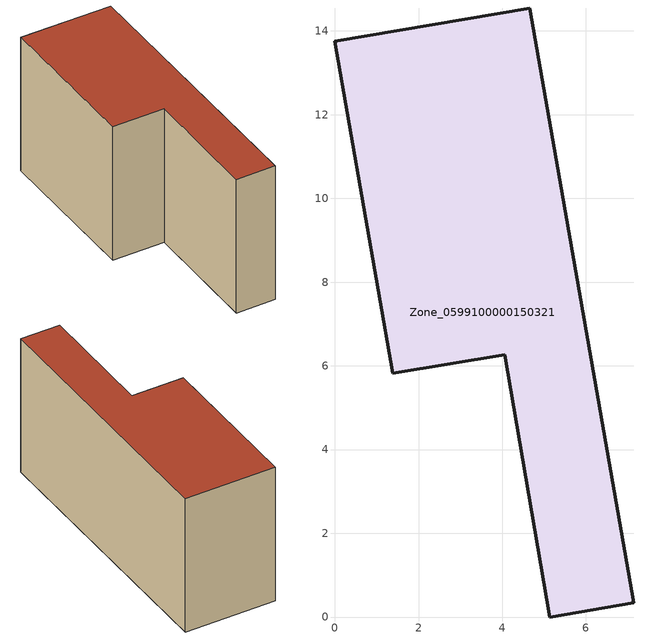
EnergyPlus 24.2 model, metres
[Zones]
Zone_0599100000150321
 floor ground (C_G): 4.06,6.27 1.39,5.82 0,13.76 4.66,14.55 7.14,0.34 5.13,0 z0
 wall outside (C_F): 4.66,14.55 0,13.76 1.39,5.82 4.06,6.27 5.13,0 7.14,0.34 4.66,14.55 z0:7.46
 roof outside (C_R): 7.14,0.34 4.66,14.55 0,13.76 1.39,5.82 4.06,6.27 5.13,0 z7.46
[BUILDING]
Pand.0599100000150321: North Axis=0; Terrain=City; Loads Convergence Tolerance Value=0.04; Temperature Convergence Tolerance Value=0.4; Solar Distribution=FullExterior; Maximum Number of Warmup Days=25; Minimum Number of Warmup Days=1
[Site:Location]
Rotterdam.The.Hague.AP_ZH_NLD Design_Conditions: Latitude=51.96; Longitude=4.45; Time Zone=1; Elevation=-4.5
[SITE:GROUNDTEMPERATURE:BUILDINGSURFACE]
18, 18, 18, 18, 18, 18, 18, 18, 18, 18, 18, 18
[MATERIAL] Thermal Absorptance=0.9; Solar Absorptance=0.7; Visible Absorptance=0.7
Name | Roughness | Thickness | Conductivity | Density | Specific Heat
G.TI.1946 | MediumSmooth | 0.15 | 1 | 540 | 1210
F.TI.1946 | Rough | 0.3 | 0.857143 | 1920 | 840
R.TI.1946 | MediumRough | 0.2 | 0.1 | 1500 | 1000
[CONSTRUCTION]
C_G: G.TI.1946
C_F: F.TI.1946
C_R: R.TI.1946
[ZONE]
Zone_0599100000150321: Type=1; Multiplier=1; Ceiling Height=Autocalculate; Volume=Autocalculate; Floor Area=autocalculate; Part of Total Floor Area=Yes
[ZONEINFILTRATION:DESIGNFLOWRATE]
Infil_Zone_0599100000150321: Zone or ZoneList or Space or SpaceList=Zone_0599100000150321; Schedule=AlwaysOn; Design Flow Rate Calculation Method=Flow/Area; Flow Rate per Floor Area=0.003; Constant Term Coefficient=1; Temperature Term Coefficient=0; Velocity Term Coefficient=0; Velocity Squared Term Coefficient=0
[HVACTEMPLATE:ZONE:IDEALLOADSAIRSYSTEM]
Zone_0599100000150321: Maximum Heating Supply Air Temperature=50; Minimum Cooling Supply Air Temperature=13; Maximum Heating Supply Air Humidity Ratio=0.0156; Minimum Cooling Supply Air Humidity Ratio=0.0077; Heating Limit=NoLimit; Cooling Limit=NoLimit; Dehumidification Control Type=ConstantSensibleHeatRatio; Cooling Sensible Heat Ratio=0.7; Dehumidification Setpoint=60; Humidification Control Type=None; Humidification Setpoint=30; Outdoor Air Method=None; Outdoor Air Flow Rate per Person=0.00944; Outdoor Air Flow Rate per Zone Floor Area=0; Outdoor Air Flow Rate per Zone=0; Demand Controlled Ventilation Type=None; Outdoor Air Economizer Type=NoEconomizer; Heat Recovery Type=None; Sensible Heat Recovery Effectiveness=0.7; Latent Heat Recovery Effectiveness=0.65
[ZONECONTROL:THERMOSTAT]
ThermostatControl_Zone_0599100000150321: Zone or ZoneList=Zone_0599100000150321; Control Type Schedule=DualSetpointControlType; Control 1=Thermostat_Zone_0599100000150321; Temperature Difference Between Cutout And Setpoint=0
[THERMOSTATSETPOINT:DUALSETPOINT]
Thermostat_Zone_0599100000150321: Heating Setpoint Temperature Schedule=HeatingSetpoint_Zone_0599100000150321; Cooling Setpoint Temperature Schedule=CoolingSetpoint_Zone_0599100000150321
[SCHEDULE:COMPACT]
HeatingSetpoint_Zone_0599100000150321: Through: 12/31, For: AllDays, Until: 24:00, 21
CoolingSetpoint_Zone_0599100000150321: Through: 12/31, For: AllDays, Until: 24:00, 24
DualSetpointControlType: Through: 12/31, For: AllDays, Until: 24:00, 4
AlwaysOn: Through: 12/31, For: AllDays, Until: 24:00, 1
